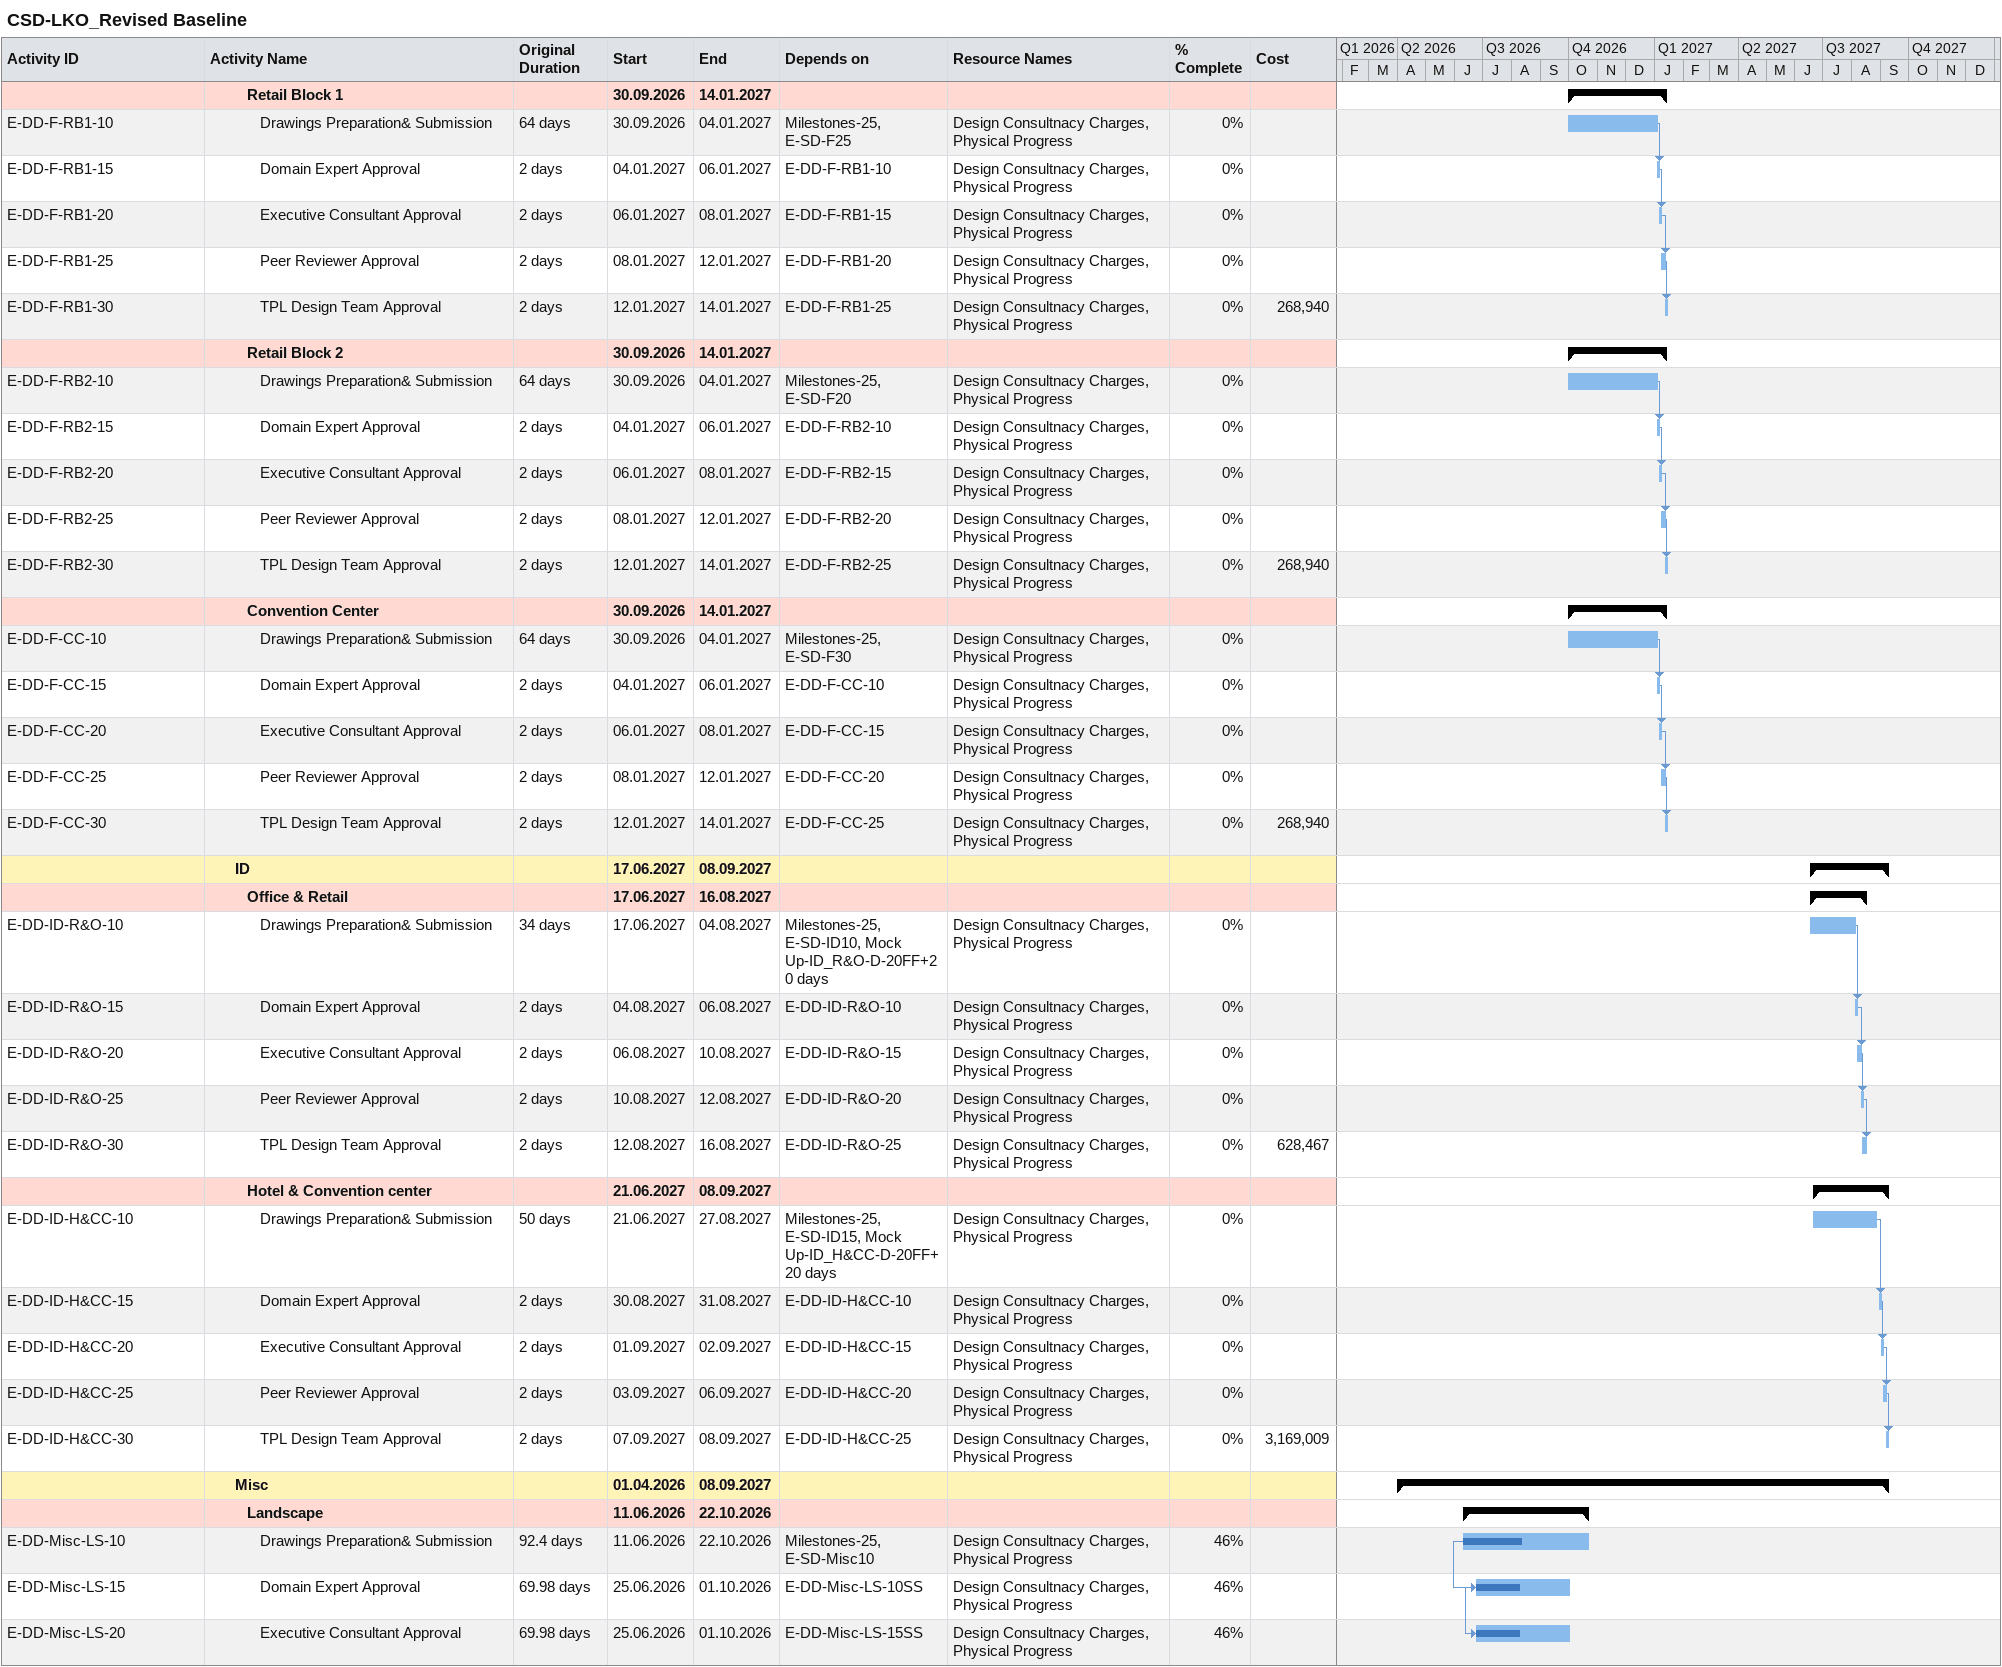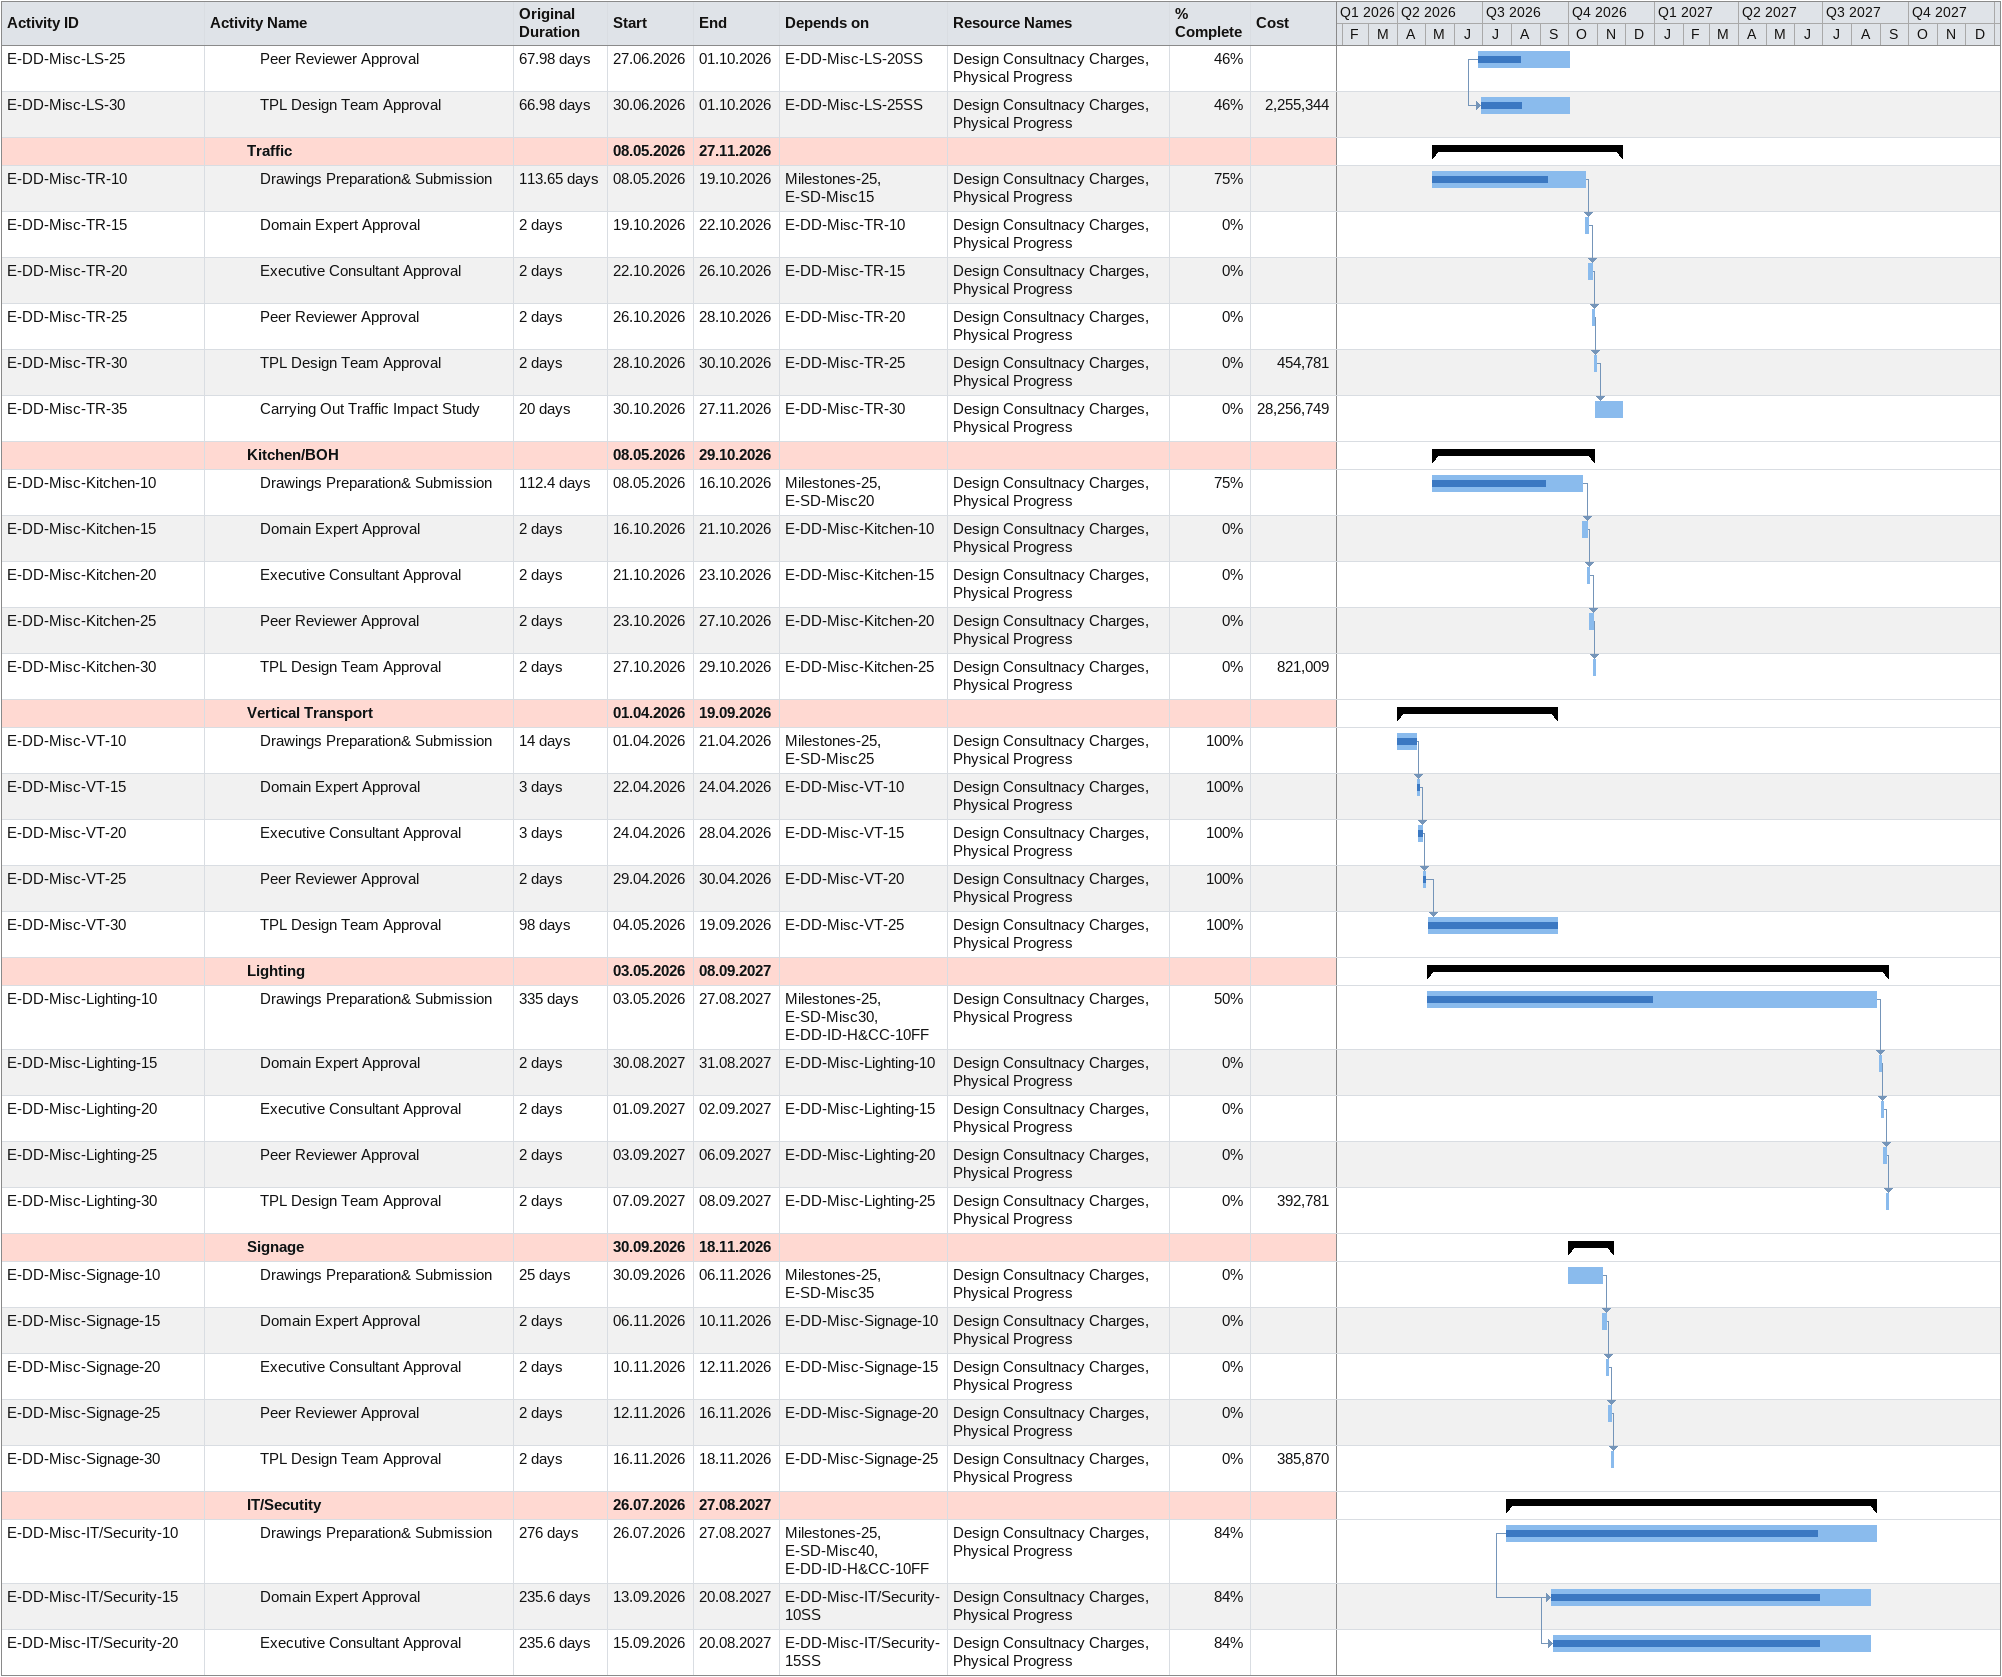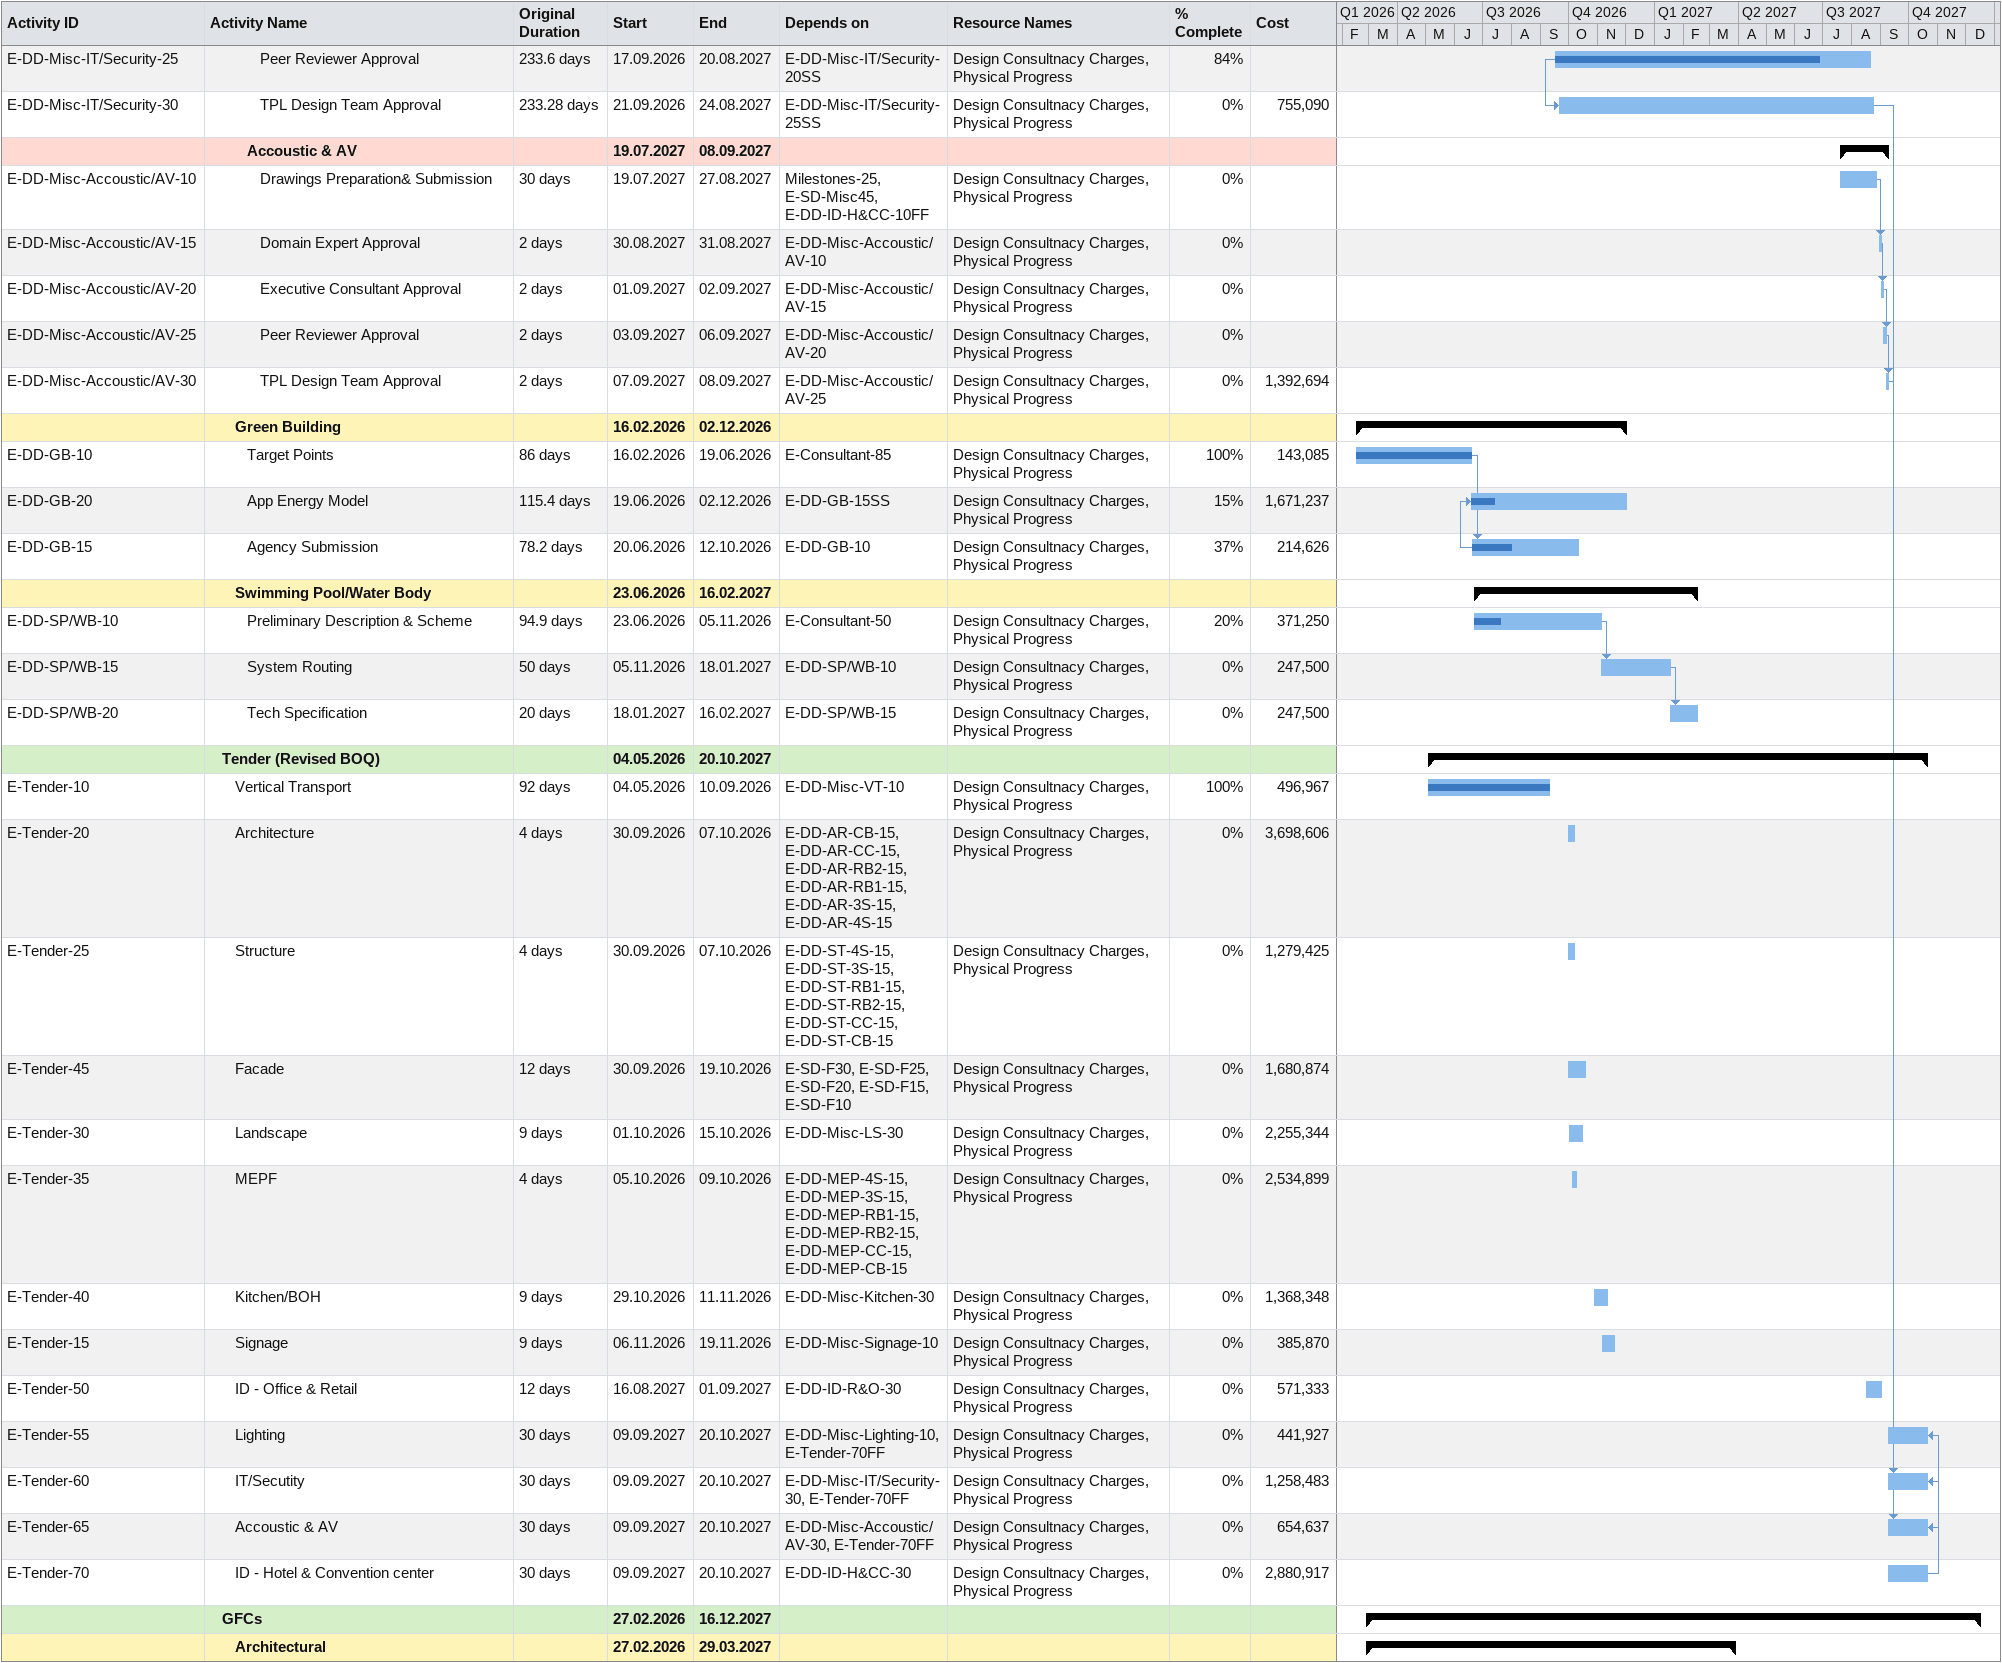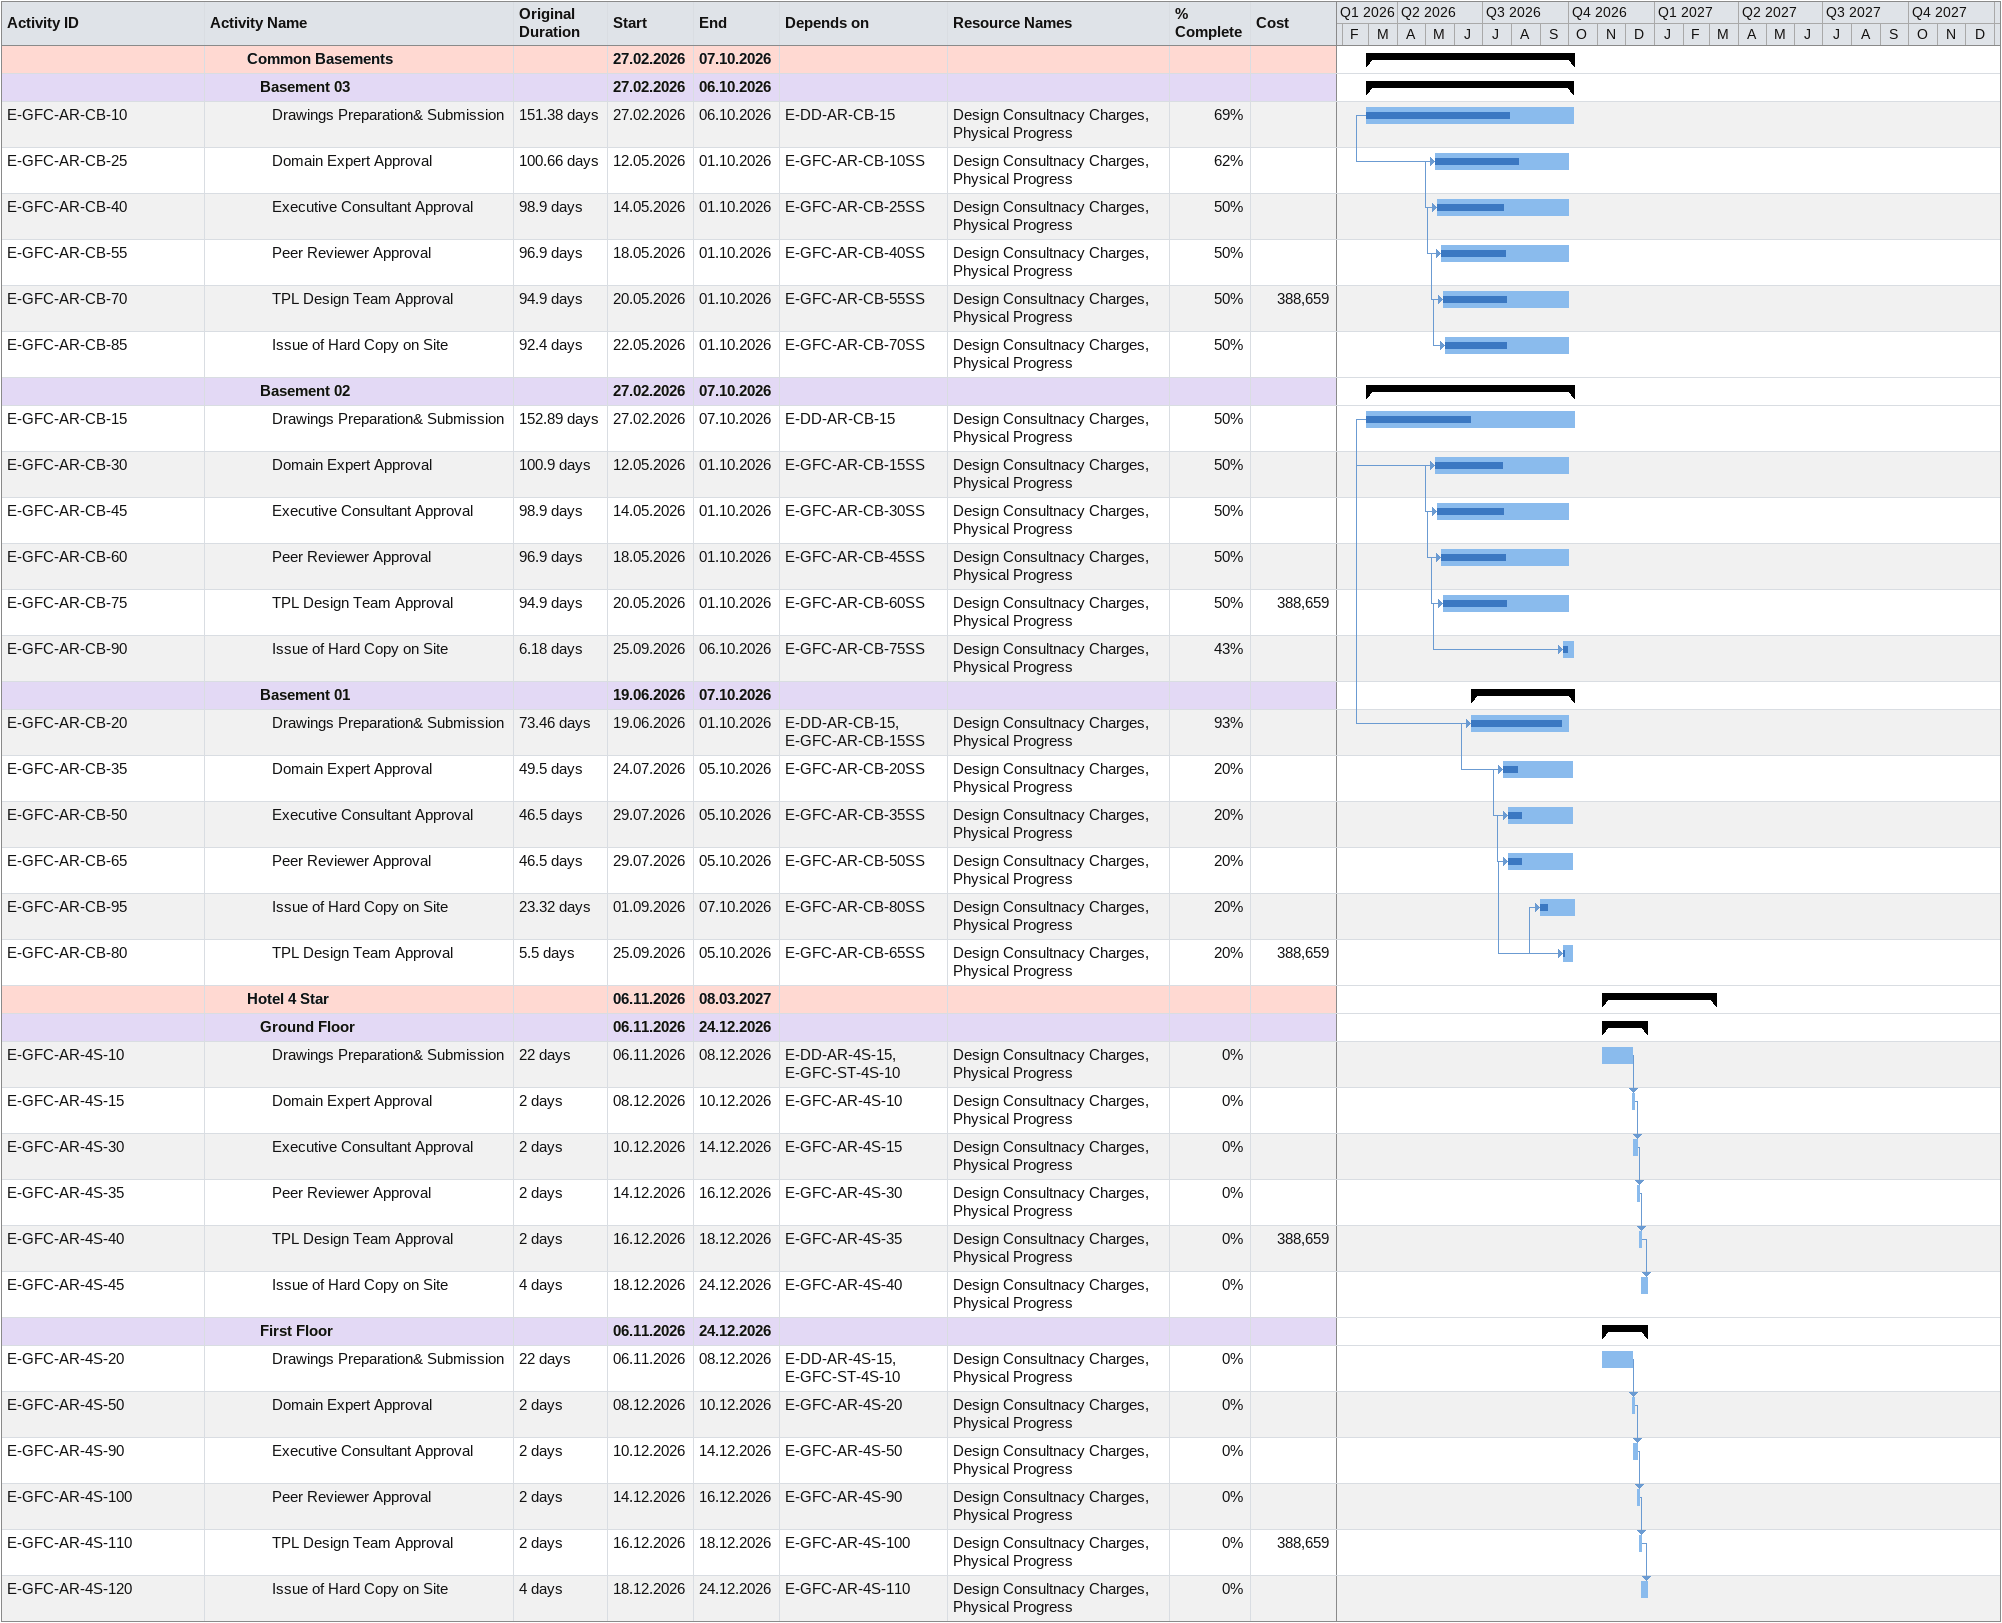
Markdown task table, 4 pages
CSD-LKO_Revised Baseline

| ID | Level | Task | Original duration | Start | Finish | Predecessors | Resources | % complete | Cost |
|---|---|---|---|---|---|---|---|---|---|
|  | 4 | **Retail Block 1** |  | 2026-09-30 | 2027-01-14 |  |  |  |  |
| E-DD-F-RB1-10 | 5 | Drawings Preparation& Submission | 64d | 2026-09-30 | 2027-01-04 | Milestones-25, E-SD-F25 | Design Consultnacy Charges, Physical Progress | 0 |  |
| E-DD-F-RB1-15 | 5 | Domain Expert Approval | 2d | 2027-01-04 | 2027-01-06 | E-DD-F-RB1-10 | Design Consultnacy Charges, Physical Progress | 0 |  |
| E-DD-F-RB1-20 | 5 | Executive Consultant Approval | 2d | 2027-01-06 | 2027-01-08 | E-DD-F-RB1-15 | Design Consultnacy Charges, Physical Progress | 0 |  |
| E-DD-F-RB1-25 | 5 | Peer Reviewer Approval | 2d | 2027-01-08 | 2027-01-12 | E-DD-F-RB1-20 | Design Consultnacy Charges, Physical Progress | 0 |  |
| E-DD-F-RB1-30 | 5 | TPL Design Team Approval | 2d | 2027-01-12 | 2027-01-14 | E-DD-F-RB1-25 | Design Consultnacy Charges, Physical Progress | 0 | 268940 |
|  | 4 | **Retail Block 2** |  | 2026-09-30 | 2027-01-14 |  |  |  |  |
| E-DD-F-RB2-10 | 5 | Drawings Preparation& Submission | 64d | 2026-09-30 | 2027-01-04 | Milestones-25, E-SD-F20 | Design Consultnacy Charges, Physical Progress | 0 |  |
| E-DD-F-RB2-15 | 5 | Domain Expert Approval | 2d | 2027-01-04 | 2027-01-06 | E-DD-F-RB2-10 | Design Consultnacy Charges, Physical Progress | 0 |  |
| E-DD-F-RB2-20 | 5 | Executive Consultant Approval | 2d | 2027-01-06 | 2027-01-08 | E-DD-F-RB2-15 | Design Consultnacy Charges, Physical Progress | 0 |  |
| E-DD-F-RB2-25 | 5 | Peer Reviewer Approval | 2d | 2027-01-08 | 2027-01-12 | E-DD-F-RB2-20 | Design Consultnacy Charges, Physical Progress | 0 |  |
| E-DD-F-RB2-30 | 5 | TPL Design Team Approval | 2d | 2027-01-12 | 2027-01-14 | E-DD-F-RB2-25 | Design Consultnacy Charges, Physical Progress | 0 | 268940 |
|  | 4 | **Convention Center** |  | 2026-09-30 | 2027-01-14 |  |  |  |  |
| E-DD-F-CC-10 | 5 | Drawings Preparation& Submission | 64d | 2026-09-30 | 2027-01-04 | Milestones-25, E-SD-F30 | Design Consultnacy Charges, Physical Progress | 0 |  |
| E-DD-F-CC-15 | 5 | Domain Expert Approval | 2d | 2027-01-04 | 2027-01-06 | E-DD-F-CC-10 | Design Consultnacy Charges, Physical Progress | 0 |  |
| E-DD-F-CC-20 | 5 | Executive Consultant Approval | 2d | 2027-01-06 | 2027-01-08 | E-DD-F-CC-15 | Design Consultnacy Charges, Physical Progress | 0 |  |
| E-DD-F-CC-25 | 5 | Peer Reviewer Approval | 2d | 2027-01-08 | 2027-01-12 | E-DD-F-CC-20 | Design Consultnacy Charges, Physical Progress | 0 |  |
| E-DD-F-CC-30 | 5 | TPL Design Team Approval | 2d | 2027-01-12 | 2027-01-14 | E-DD-F-CC-25 | Design Consultnacy Charges, Physical Progress | 0 | 268940 |
|  | 3 | **ID** |  | 2027-06-17 | 2027-09-08 |  |  |  |  |
|  | 4 | **Office & Retail** |  | 2027-06-17 | 2027-08-16 |  |  |  |  |
| E-DD-ID-R&O-10 | 5 | Drawings Preparation& Submission | 34d | 2027-06-17 | 2027-08-04 | Milestones-25, E-SD-ID10, Mock Up-ID_R&O-D-20FF+20d | Design Consultnacy Charges, Physical Progress | 0 |  |
| E-DD-ID-R&O-15 | 5 | Domain Expert Approval | 2d | 2027-08-04 | 2027-08-06 | E-DD-ID-R&O-10 | Design Consultnacy Charges, Physical Progress | 0 |  |
| E-DD-ID-R&O-20 | 5 | Executive Consultant Approval | 2d | 2027-08-06 | 2027-08-10 | E-DD-ID-R&O-15 | Design Consultnacy Charges, Physical Progress | 0 |  |
| E-DD-ID-R&O-25 | 5 | Peer Reviewer Approval | 2d | 2027-08-10 | 2027-08-12 | E-DD-ID-R&O-20 | Design Consultnacy Charges, Physical Progress | 0 |  |
| E-DD-ID-R&O-30 | 5 | TPL Design Team Approval | 2d | 2027-08-12 | 2027-08-16 | E-DD-ID-R&O-25 | Design Consultnacy Charges, Physical Progress | 0 | 628467 |
|  | 4 | **Hotel & Convention center** |  | 2027-06-21 | 2027-09-08 |  |  |  |  |
| E-DD-ID-H&CC-10 | 5 | Drawings Preparation& Submission | 50d | 2027-06-21 | 2027-08-27 | Milestones-25, E-SD-ID15, Mock Up-ID_H&CC-D-20FF+20d | Design Consultnacy Charges, Physical Progress | 0 |  |
| E-DD-ID-H&CC-15 | 5 | Domain Expert Approval | 2d | 2027-08-30 | 2027-08-31 | E-DD-ID-H&CC-10 | Design Consultnacy Charges, Physical Progress | 0 |  |
| E-DD-ID-H&CC-20 | 5 | Executive Consultant Approval | 2d | 2027-09-01 | 2027-09-02 | E-DD-ID-H&CC-15 | Design Consultnacy Charges, Physical Progress | 0 |  |
| E-DD-ID-H&CC-25 | 5 | Peer Reviewer Approval | 2d | 2027-09-03 | 2027-09-06 | E-DD-ID-H&CC-20 | Design Consultnacy Charges, Physical Progress | 0 |  |
| E-DD-ID-H&CC-30 | 5 | TPL Design Team Approval | 2d | 2027-09-07 | 2027-09-08 | E-DD-ID-H&CC-25 | Design Consultnacy Charges, Physical Progress | 0 | 3169009 |
|  | 3 | **Misc** |  | 2026-04-01 | 2027-09-08 |  |  |  |  |
|  | 4 | **Landscape** |  | 2026-06-11 | 2026-10-22 |  |  |  |  |
| E-DD-Misc-LS-10 | 5 | Drawings Preparation& Submission | 92.4d | 2026-06-11 | 2026-10-22 | Milestones-25, E-SD-Misc10 | Design Consultnacy Charges, Physical Progress | 46 |  |
| E-DD-Misc-LS-15 | 5 | Domain Expert Approval | 69.98d | 2026-06-25 | 2026-10-01 | E-DD-Misc-LS-10SS | Design Consultnacy Charges, Physical Progress | 46 |  |
| E-DD-Misc-LS-20 | 5 | Executive Consultant Approval | 69.98d | 2026-06-25 | 2026-10-01 | E-DD-Misc-LS-15SS | Design Consultnacy Charges, Physical Progress | 46 |  |
| E-DD-Misc-LS-25 | 5 | Peer Reviewer Approval | 67.98d | 2026-06-27 | 2026-10-01 | E-DD-Misc-LS-20SS | Design Consultnacy Charges, Physical Progress | 46 |  |
| E-DD-Misc-LS-30 | 5 | TPL Design Team Approval | 66.98d | 2026-06-30 | 2026-10-01 | E-DD-Misc-LS-25SS | Design Consultnacy Charges, Physical Progress | 46 | 2255344 |
|  | 4 | **Traffic** |  | 2026-05-08 | 2026-11-27 |  |  |  |  |
| E-DD-Misc-TR-10 | 5 | Drawings Preparation& Submission | 113.65d | 2026-05-08 | 2026-10-19 | Milestones-25, E-SD-Misc15 | Design Consultnacy Charges, Physical Progress | 75 |  |
| E-DD-Misc-TR-15 | 5 | Domain Expert Approval | 2d | 2026-10-19 | 2026-10-22 | E-DD-Misc-TR-10 | Design Consultnacy Charges, Physical Progress | 0 |  |
| E-DD-Misc-TR-20 | 5 | Executive Consultant Approval | 2d | 2026-10-22 | 2026-10-26 | E-DD-Misc-TR-15 | Design Consultnacy Charges, Physical Progress | 0 |  |
| E-DD-Misc-TR-25 | 5 | Peer Reviewer Approval | 2d | 2026-10-26 | 2026-10-28 | E-DD-Misc-TR-20 | Design Consultnacy Charges, Physical Progress | 0 |  |
| E-DD-Misc-TR-30 | 5 | TPL Design Team Approval | 2d | 2026-10-28 | 2026-10-30 | E-DD-Misc-TR-25 | Design Consultnacy Charges, Physical Progress | 0 | 454781 |
| E-DD-Misc-TR-35 | 5 | Carrying Out Traffic Impact Study | 20d | 2026-10-30 | 2026-11-27 | E-DD-Misc-TR-30 | Design Consultnacy Charges, Physical Progress | 0 | 28256749 |
|  | 4 | **Kitchen/BOH** |  | 2026-05-08 | 2026-10-29 |  |  |  |  |
| E-DD-Misc-Kitchen-10 | 5 | Drawings Preparation& Submission | 112.4d | 2026-05-08 | 2026-10-16 | Milestones-25, E-SD-Misc20 | Design Consultnacy Charges, Physical Progress | 75 |  |
| E-DD-Misc-Kitchen-15 | 5 | Domain Expert Approval | 2d | 2026-10-16 | 2026-10-21 | E-DD-Misc-Kitchen-10 | Design Consultnacy Charges, Physical Progress | 0 |  |
| E-DD-Misc-Kitchen-20 | 5 | Executive Consultant Approval | 2d | 2026-10-21 | 2026-10-23 | E-DD-Misc-Kitchen-15 | Design Consultnacy Charges, Physical Progress | 0 |  |
| E-DD-Misc-Kitchen-25 | 5 | Peer Reviewer Approval | 2d | 2026-10-23 | 2026-10-27 | E-DD-Misc-Kitchen-20 | Design Consultnacy Charges, Physical Progress | 0 |  |
| E-DD-Misc-Kitchen-30 | 5 | TPL Design Team Approval | 2d | 2026-10-27 | 2026-10-29 | E-DD-Misc-Kitchen-25 | Design Consultnacy Charges, Physical Progress | 0 | 821009 |
|  | 4 | **Vertical Transport** |  | 2026-04-01 | 2026-09-19 |  |  |  |  |
| E-DD-Misc-VT-10 | 5 | Drawings Preparation& Submission | 14d | 2026-04-01 | 2026-04-21 | Milestones-25, E-SD-Misc25 | Design Consultnacy Charges, Physical Progress | 100 |  |
| E-DD-Misc-VT-15 | 5 | Domain Expert Approval | 3d | 2026-04-22 | 2026-04-24 | E-DD-Misc-VT-10 | Design Consultnacy Charges, Physical Progress | 100 |  |
| E-DD-Misc-VT-20 | 5 | Executive Consultant Approval | 3d | 2026-04-24 | 2026-04-28 | E-DD-Misc-VT-15 | Design Consultnacy Charges, Physical Progress | 100 |  |
| E-DD-Misc-VT-25 | 5 | Peer Reviewer Approval | 2d | 2026-04-29 | 2026-04-30 | E-DD-Misc-VT-20 | Design Consultnacy Charges, Physical Progress | 100 |  |
| E-DD-Misc-VT-30 | 5 | TPL Design Team Approval | 98d | 2026-05-04 | 2026-09-19 | E-DD-Misc-VT-25 | Design Consultnacy Charges, Physical Progress | 100 |  |
|  | 4 | **Lighting** |  | 2026-05-03 | 2027-09-08 |  |  |  |  |
| E-DD-Misc-Lighting-10 | 5 | Drawings Preparation& Submission | 335d | 2026-05-03 | 2027-08-27 | Milestones-25, E-SD-Misc30, E-DD-ID-H&CC-10FF | Design Consultnacy Charges, Physical Progress | 50 |  |
| E-DD-Misc-Lighting-15 | 5 | Domain Expert Approval | 2d | 2027-08-30 | 2027-08-31 | E-DD-Misc-Lighting-10 | Design Consultnacy Charges, Physical Progress | 0 |  |
| E-DD-Misc-Lighting-20 | 5 | Executive Consultant Approval | 2d | 2027-09-01 | 2027-09-02 | E-DD-Misc-Lighting-15 | Design Consultnacy Charges, Physical Progress | 0 |  |
| E-DD-Misc-Lighting-25 | 5 | Peer Reviewer Approval | 2d | 2027-09-03 | 2027-09-06 | E-DD-Misc-Lighting-20 | Design Consultnacy Charges, Physical Progress | 0 |  |
| E-DD-Misc-Lighting-30 | 5 | TPL Design Team Approval | 2d | 2027-09-07 | 2027-09-08 | E-DD-Misc-Lighting-25 | Design Consultnacy Charges, Physical Progress | 0 | 392781 |
|  | 4 | **Signage** |  | 2026-09-30 | 2026-11-18 |  |  |  |  |
| E-DD-Misc-Signage-10 | 5 | Drawings Preparation& Submission | 25d | 2026-09-30 | 2026-11-06 | Milestones-25, E-SD-Misc35 | Design Consultnacy Charges, Physical Progress | 0 |  |
| E-DD-Misc-Signage-15 | 5 | Domain Expert Approval | 2d | 2026-11-06 | 2026-11-10 | E-DD-Misc-Signage-10 | Design Consultnacy Charges, Physical Progress | 0 |  |
| E-DD-Misc-Signage-20 | 5 | Executive Consultant Approval | 2d | 2026-11-10 | 2026-11-12 | E-DD-Misc-Signage-15 | Design Consultnacy Charges, Physical Progress | 0 |  |
| E-DD-Misc-Signage-25 | 5 | Peer Reviewer Approval | 2d | 2026-11-12 | 2026-11-16 | E-DD-Misc-Signage-20 | Design Consultnacy Charges, Physical Progress | 0 |  |
| E-DD-Misc-Signage-30 | 5 | TPL Design Team Approval | 2d | 2026-11-16 | 2026-11-18 | E-DD-Misc-Signage-25 | Design Consultnacy Charges, Physical Progress | 0 | 385870 |
|  | 4 | **IT/Secutity** |  | 2026-07-26 | 2027-08-27 |  |  |  |  |
| E-DD-Misc-IT/Security-10 | 5 | Drawings Preparation& Submission | 276d | 2026-07-26 | 2027-08-27 | Milestones-25, E-SD-Misc40, E-DD-ID-H&CC-10FF | Design Consultnacy Charges, Physical Progress | 84 |  |
| E-DD-Misc-IT/Security-15 | 5 | Domain Expert Approval | 235.6d | 2026-09-13 | 2027-08-20 | E-DD-Misc-IT/Security-10SS | Design Consultnacy Charges, Physical Progress | 84 |  |
| E-DD-Misc-IT/Security-20 | 5 | Executive Consultant Approval | 235.6d | 2026-09-15 | 2027-08-20 | E-DD-Misc-IT/Security-15SS | Design Consultnacy Charges, Physical Progress | 84 |  |
| E-DD-Misc-IT/Security-25 | 5 | Peer Reviewer Approval | 233.6d | 2026-09-17 | 2027-08-20 | E-DD-Misc-IT/Security-20SS | Design Consultnacy Charges, Physical Progress | 84 |  |
| E-DD-Misc-IT/Security-30 | 5 | TPL Design Team Approval | 233.28d | 2026-09-21 | 2027-08-24 | E-DD-Misc-IT/Security-25SS | Design Consultnacy Charges, Physical Progress | 0 | 755090 |
|  | 4 | **Accoustic & AV** |  | 2027-07-19 | 2027-09-08 |  |  |  |  |
| E-DD-Misc-Accoustic/AV-10 | 5 | Drawings Preparation& Submission | 30d | 2027-07-19 | 2027-08-27 | Milestones-25, E-SD-Misc45, E-DD-ID-H&CC-10FF | Design Consultnacy Charges, Physical Progress | 0 |  |
| E-DD-Misc-Accoustic/AV-15 | 5 | Domain Expert Approval | 2d | 2027-08-30 | 2027-08-31 | E-DD-Misc-Accoustic/AV-10 | Design Consultnacy Charges, Physical Progress | 0 |  |
| E-DD-Misc-Accoustic/AV-20 | 5 | Executive Consultant Approval | 2d | 2027-09-01 | 2027-09-02 | E-DD-Misc-Accoustic/AV-15 | Design Consultnacy Charges, Physical Progress | 0 |  |
| E-DD-Misc-Accoustic/AV-25 | 5 | Peer Reviewer Approval | 2d | 2027-09-03 | 2027-09-06 | E-DD-Misc-Accoustic/AV-20 | Design Consultnacy Charges, Physical Progress | 0 |  |
| E-DD-Misc-Accoustic/AV-30 | 5 | TPL Design Team Approval | 2d | 2027-09-07 | 2027-09-08 | E-DD-Misc-Accoustic/AV-25 | Design Consultnacy Charges, Physical Progress | 0 | 1392694 |
|  | 3 | **Green Building** |  | 2026-02-16 | 2026-12-02 |  |  |  |  |
| E-DD-GB-10 | 4 | Target Points | 86d | 2026-02-16 | 2026-06-19 | E-Consultant-85 | Design Consultnacy Charges, Physical Progress | 100 | 143085 |
| E-DD-GB-20 | 4 | App Energy Model | 115.4d | 2026-06-19 | 2026-12-02 | E-DD-GB-15SS | Design Consultnacy Charges, Physical Progress | 15 | 1671237 |
| E-DD-GB-15 | 4 | Agency Submission | 78.2d | 2026-06-20 | 2026-10-12 | E-DD-GB-10 | Design Consultnacy Charges, Physical Progress | 37 | 214626 |
|  | 3 | **Swimming Pool/Water Body** |  | 2026-06-23 | 2027-02-16 |  |  |  |  |
| E-DD-SP/WB-10 | 4 | Preliminary Description & Scheme | 94.9d | 2026-06-23 | 2026-11-05 | E-Consultant-50 | Design Consultnacy Charges, Physical Progress | 20 | 371250 |
| E-DD-SP/WB-15 | 4 | System Routing | 50d | 2026-11-05 | 2027-01-18 | E-DD-SP/WB-10 | Design Consultnacy Charges, Physical Progress | 0 | 247500 |
| E-DD-SP/WB-20 | 4 | Tech Specification | 20d | 2027-01-18 | 2027-02-16 | E-DD-SP/WB-15 | Design Consultnacy Charges, Physical Progress | 0 | 247500 |
|  | 2 | **Tender (Revised BOQ)** |  | 2026-05-04 | 2027-10-20 |  |  |  |  |
| E-Tender-10 | 3 | Vertical Transport | 92d | 2026-05-04 | 2026-09-10 | E-DD-Misc-VT-10 | Design Consultnacy Charges, Physical Progress | 100 | 496967 |
| E-Tender-20 | 3 | Architecture | 4d | 2026-09-30 | 2026-10-07 | E-DD-AR-CB-15, E-DD-AR-CC-15, E-DD-AR-RB2-15, E-DD-AR-RB1-15, E-DD-AR-3S-15, E-DD-AR-4S-15 | Design Consultnacy Charges, Physical Progress | 0 | 3698606 |
| E-Tender-25 | 3 | Structure | 4d | 2026-09-30 | 2026-10-07 | E-DD-ST-4S-15, E-DD-ST-3S-15, E-DD-ST-RB1-15, E-DD-ST-RB2-15, E-DD-ST-CC-15, E-DD-ST-CB-15 | Design Consultnacy Charges, Physical Progress | 0 | 1279425 |
| E-Tender-45 | 3 | Facade | 12d | 2026-09-30 | 2026-10-19 | E-SD-F30, E-SD-F25, E-SD-F20, E-SD-F15, E-SD-F10 | Design Consultnacy Charges, Physical Progress | 0 | 1680874 |
| E-Tender-30 | 3 | Landscape | 9d | 2026-10-01 | 2026-10-15 | E-DD-Misc-LS-30 | Design Consultnacy Charges, Physical Progress | 0 | 2255344 |
| E-Tender-35 | 3 | MEPF | 4d | 2026-10-05 | 2026-10-09 | E-DD-MEP-4S-15, E-DD-MEP-3S-15, E-DD-MEP-RB1-15, E-DD-MEP-RB2-15, E-DD-MEP-CC-15, E-DD-MEP-CB-15 | Design Consultnacy Charges, Physical Progress | 0 | 2534899 |
| E-Tender-40 | 3 | Kitchen/BOH | 9d | 2026-10-29 | 2026-11-11 | E-DD-Misc-Kitchen-30 | Design Consultnacy Charges, Physical Progress | 0 | 1368348 |
| E-Tender-15 | 3 | Signage | 9d | 2026-11-06 | 2026-11-19 | E-DD-Misc-Signage-10 | Design Consultnacy Charges, Physical Progress | 0 | 385870 |
| E-Tender-50 | 3 | ID - Office & Retail | 12d | 2027-08-16 | 2027-09-01 | E-DD-ID-R&O-30 | Design Consultnacy Charges, Physical Progress | 0 | 571333 |
| E-Tender-55 | 3 | Lighting | 30d | 2027-09-09 | 2027-10-20 | E-DD-Misc-Lighting-10, E-Tender-70FF | Design Consultnacy Charges, Physical Progress | 0 | 441927 |
| E-Tender-60 | 3 | IT/Secutity | 30d | 2027-09-09 | 2027-10-20 | E-DD-Misc-IT/Security-30, E-Tender-70FF | Design Consultnacy Charges, Physical Progress | 0 | 1258483 |
| E-Tender-65 | 3 | Accoustic & AV | 30d | 2027-09-09 | 2027-10-20 | E-DD-Misc-Accoustic/AV-30, E-Tender-70FF | Design Consultnacy Charges, Physical Progress | 0 | 654637 |
| E-Tender-70 | 3 | ID - Hotel & Convention center | 30d | 2027-09-09 | 2027-10-20 | E-DD-ID-H&CC-30 | Design Consultnacy Charges, Physical Progress | 0 | 2880917 |
|  | 2 | **GFCs** |  | 2026-02-27 | 2027-12-16 |  |  |  |  |
|  | 3 | **Architectural** |  | 2026-02-27 | 2027-03-29 |  |  |  |  |
|  | 4 | **Common Basements** |  | 2026-02-27 | 2026-10-07 |  |  |  |  |
|  | 5 | **Basement 03** |  | 2026-02-27 | 2026-10-06 |  |  |  |  |
| E-GFC-AR-CB-10 | 6 | Drawings Preparation& Submission | 151.38d | 2026-02-27 | 2026-10-06 | E-DD-AR-CB-15 | Design Consultnacy Charges, Physical Progress | 69 |  |
| E-GFC-AR-CB-25 | 6 | Domain Expert Approval | 100.66d | 2026-05-12 | 2026-10-01 | E-GFC-AR-CB-10SS | Design Consultnacy Charges, Physical Progress | 62 |  |
| E-GFC-AR-CB-40 | 6 | Executive Consultant Approval | 98.9d | 2026-05-14 | 2026-10-01 | E-GFC-AR-CB-25SS | Design Consultnacy Charges, Physical Progress | 50 |  |
| E-GFC-AR-CB-55 | 6 | Peer Reviewer Approval | 96.9d | 2026-05-18 | 2026-10-01 | E-GFC-AR-CB-40SS | Design Consultnacy Charges, Physical Progress | 50 |  |
| E-GFC-AR-CB-70 | 6 | TPL Design Team Approval | 94.9d | 2026-05-20 | 2026-10-01 | E-GFC-AR-CB-55SS | Design Consultnacy Charges, Physical Progress | 50 | 388659 |
| E-GFC-AR-CB-85 | 6 | Issue of Hard Copy on Site | 92.4d | 2026-05-22 | 2026-10-01 | E-GFC-AR-CB-70SS | Design Consultnacy Charges, Physical Progress | 50 |  |
|  | 5 | **Basement 02** |  | 2026-02-27 | 2026-10-07 |  |  |  |  |
| E-GFC-AR-CB-15 | 6 | Drawings Preparation& Submission | 152.89d | 2026-02-27 | 2026-10-07 | E-DD-AR-CB-15 | Design Consultnacy Charges, Physical Progress | 50 |  |
| E-GFC-AR-CB-30 | 6 | Domain Expert Approval | 100.9d | 2026-05-12 | 2026-10-01 | E-GFC-AR-CB-15SS | Design Consultnacy Charges, Physical Progress | 50 |  |
| E-GFC-AR-CB-45 | 6 | Executive Consultant Approval | 98.9d | 2026-05-14 | 2026-10-01 | E-GFC-AR-CB-30SS | Design Consultnacy Charges, Physical Progress | 50 |  |
| E-GFC-AR-CB-60 | 6 | Peer Reviewer Approval | 96.9d | 2026-05-18 | 2026-10-01 | E-GFC-AR-CB-45SS | Design Consultnacy Charges, Physical Progress | 50 |  |
| E-GFC-AR-CB-75 | 6 | TPL Design Team Approval | 94.9d | 2026-05-20 | 2026-10-01 | E-GFC-AR-CB-60SS | Design Consultnacy Charges, Physical Progress | 50 | 388659 |
| E-GFC-AR-CB-90 | 6 | Issue of Hard Copy on Site | 6.18d | 2026-09-25 | 2026-10-06 | E-GFC-AR-CB-75SS | Design Consultnacy Charges, Physical Progress | 43 |  |
|  | 5 | **Basement 01** |  | 2026-06-19 | 2026-10-07 |  |  |  |  |
| E-GFC-AR-CB-20 | 6 | Drawings Preparation& Submission | 73.46d | 2026-06-19 | 2026-10-01 | E-DD-AR-CB-15, E-GFC-AR-CB-15SS | Design Consultnacy Charges, Physical Progress | 93 |  |
| E-GFC-AR-CB-35 | 6 | Domain Expert Approval | 49.5d | 2026-07-24 | 2026-10-05 | E-GFC-AR-CB-20SS | Design Consultnacy Charges, Physical Progress | 20 |  |
| E-GFC-AR-CB-50 | 6 | Executive Consultant Approval | 46.5d | 2026-07-29 | 2026-10-05 | E-GFC-AR-CB-35SS | Design Consultnacy Charges, Physical Progress | 20 |  |
| E-GFC-AR-CB-65 | 6 | Peer Reviewer Approval | 46.5d | 2026-07-29 | 2026-10-05 | E-GFC-AR-CB-50SS | Design Consultnacy Charges, Physical Progress | 20 |  |
| E-GFC-AR-CB-95 | 6 | Issue of Hard Copy on Site | 23.32d | 2026-09-01 | 2026-10-07 | E-GFC-AR-CB-80SS | Design Consultnacy Charges, Physical Progress | 20 |  |
| E-GFC-AR-CB-80 | 6 | TPL Design Team Approval | 5.5d | 2026-09-25 | 2026-10-05 | E-GFC-AR-CB-65SS | Design Consultnacy Charges, Physical Progress | 20 | 388659 |
|  | 4 | **Hotel 4 Star** |  | 2026-11-06 | 2027-03-08 |  |  |  |  |
|  | 5 | **Ground Floor** |  | 2026-11-06 | 2026-12-24 |  |  |  |  |
| E-GFC-AR-4S-10 | 6 | Drawings Preparation& Submission | 22d | 2026-11-06 | 2026-12-08 | E-DD-AR-4S-15, E-GFC-ST-4S-10 | Design Consultnacy Charges, Physical Progress | 0 |  |
| E-GFC-AR-4S-15 | 6 | Domain Expert Approval | 2d | 2026-12-08 | 2026-12-10 | E-GFC-AR-4S-10 | Design Consultnacy Charges, Physical Progress | 0 |  |
| E-GFC-AR-4S-30 | 6 | Executive Consultant Approval | 2d | 2026-12-10 | 2026-12-14 | E-GFC-AR-4S-15 | Design Consultnacy Charges, Physical Progress | 0 |  |
| E-GFC-AR-4S-35 | 6 | Peer Reviewer Approval | 2d | 2026-12-14 | 2026-12-16 | E-GFC-AR-4S-30 | Design Consultnacy Charges, Physical Progress | 0 |  |
| E-GFC-AR-4S-40 | 6 | TPL Design Team Approval | 2d | 2026-12-16 | 2026-12-18 | E-GFC-AR-4S-35 | Design Consultnacy Charges, Physical Progress | 0 | 388659 |
| E-GFC-AR-4S-45 | 6 | Issue of Hard Copy on Site | 4d | 2026-12-18 | 2026-12-24 | E-GFC-AR-4S-40 | Design Consultnacy Charges, Physical Progress | 0 |  |
|  | 5 | **First Floor** |  | 2026-11-06 | 2026-12-24 |  |  |  |  |
| E-GFC-AR-4S-20 | 6 | Drawings Preparation& Submission | 22d | 2026-11-06 | 2026-12-08 | E-DD-AR-4S-15, E-GFC-ST-4S-10 | Design Consultnacy Charges, Physical Progress | 0 |  |
| E-GFC-AR-4S-50 | 6 | Domain Expert Approval | 2d | 2026-12-08 | 2026-12-10 | E-GFC-AR-4S-20 | Design Consultnacy Charges, Physical Progress | 0 |  |
| E-GFC-AR-4S-90 | 6 | Executive Consultant Approval | 2d | 2026-12-10 | 2026-12-14 | E-GFC-AR-4S-50 | Design Consultnacy Charges, Physical Progress | 0 |  |
| E-GFC-AR-4S-100 | 6 | Peer Reviewer Approval | 2d | 2026-12-14 | 2026-12-16 | E-GFC-AR-4S-90 | Design Consultnacy Charges, Physical Progress | 0 |  |
| E-GFC-AR-4S-110 | 6 | TPL Design Team Approval | 2d | 2026-12-16 | 2026-12-18 | E-GFC-AR-4S-100 | Design Consultnacy Charges, Physical Progress | 0 | 388659 |
| E-GFC-AR-4S-120 | 6 | Issue of Hard Copy on Site | 4d | 2026-12-18 | 2026-12-24 | E-GFC-AR-4S-110 | Design Consultnacy Charges, Physical Progress | 0 |  |
